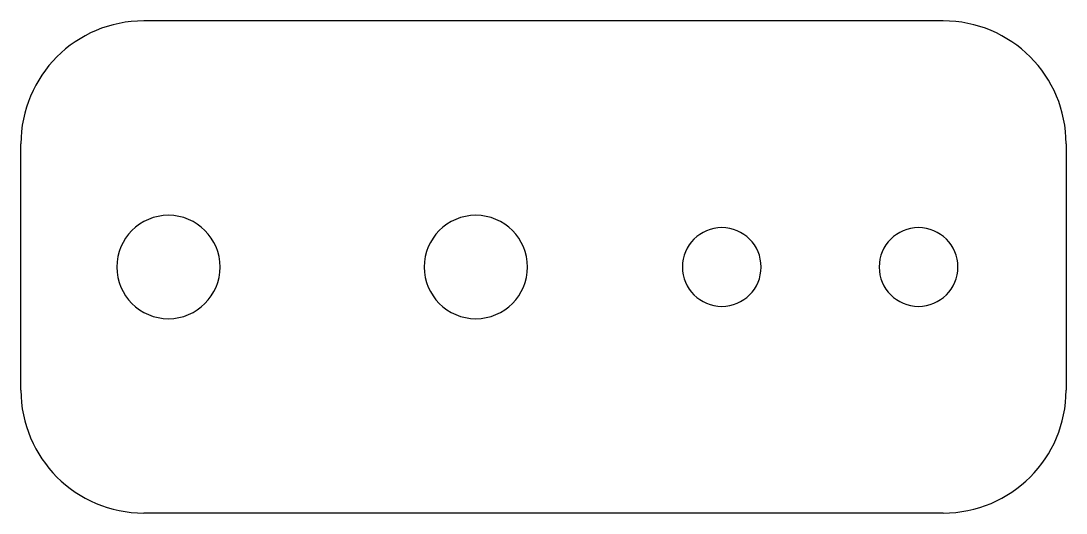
# Model space of a CAD drawing. Header units: inches. Extents: x 0 to 1.67, y 0 to 0.79.
import ezdxf

# ---------------------------------------------------------------- set-up
doc = ezdxf.new("R2010")
doc.units = ezdxf.units.IN
doc.layers.add('3', color=7, linetype='CONTINUOUS')

msp = doc.modelspace()

# ---------------------------------------------------------------- linework, layer by layer
at = {"layer": '3', "color": 3, "linetype": 'CONTINUOUS'}
for p, q in [((1.4764, 0.7874), (0.1969, 0.7874)), ((0, 0.1969), (0, 0.5906)), ((1.6732, 0.5906), (1.6732, 0.1969)), ((1.4764, 0), (0.1969, 0))]:
    msp.add_line(p, q, dxfattribs=at)
for centre, radius, start, end in [((0.1969, 0.5906), 0.1969, 90, 180), ((1.4764, 0.5906), 0.1969, 360, 90), ((0.2362, 0.3937), 0.0827, 360, 180), ((0.7283, 0.3937), 0.0827, 360, 180), ((1.122, 0.3937), 0.063, 360, 180), ((1.437, 0.3937), 0.063, 360, 180), ((0.2362, 0.3937), 0.0827, 180, 360), ((0.7283, 0.3937), 0.0827, 180, 360), ((1.122, 0.3937), 0.063, 180, 360), ((1.437, 0.3937), 0.063, 180, 360), ((0.1969, 0.1969), 0.1969, 180, 270), ((1.4764, 0.1969), 0.1969, 270, 0)]:
    msp.add_arc(centre, radius, start, end, dxfattribs=at)

doc.saveas('drawing.dxf')
